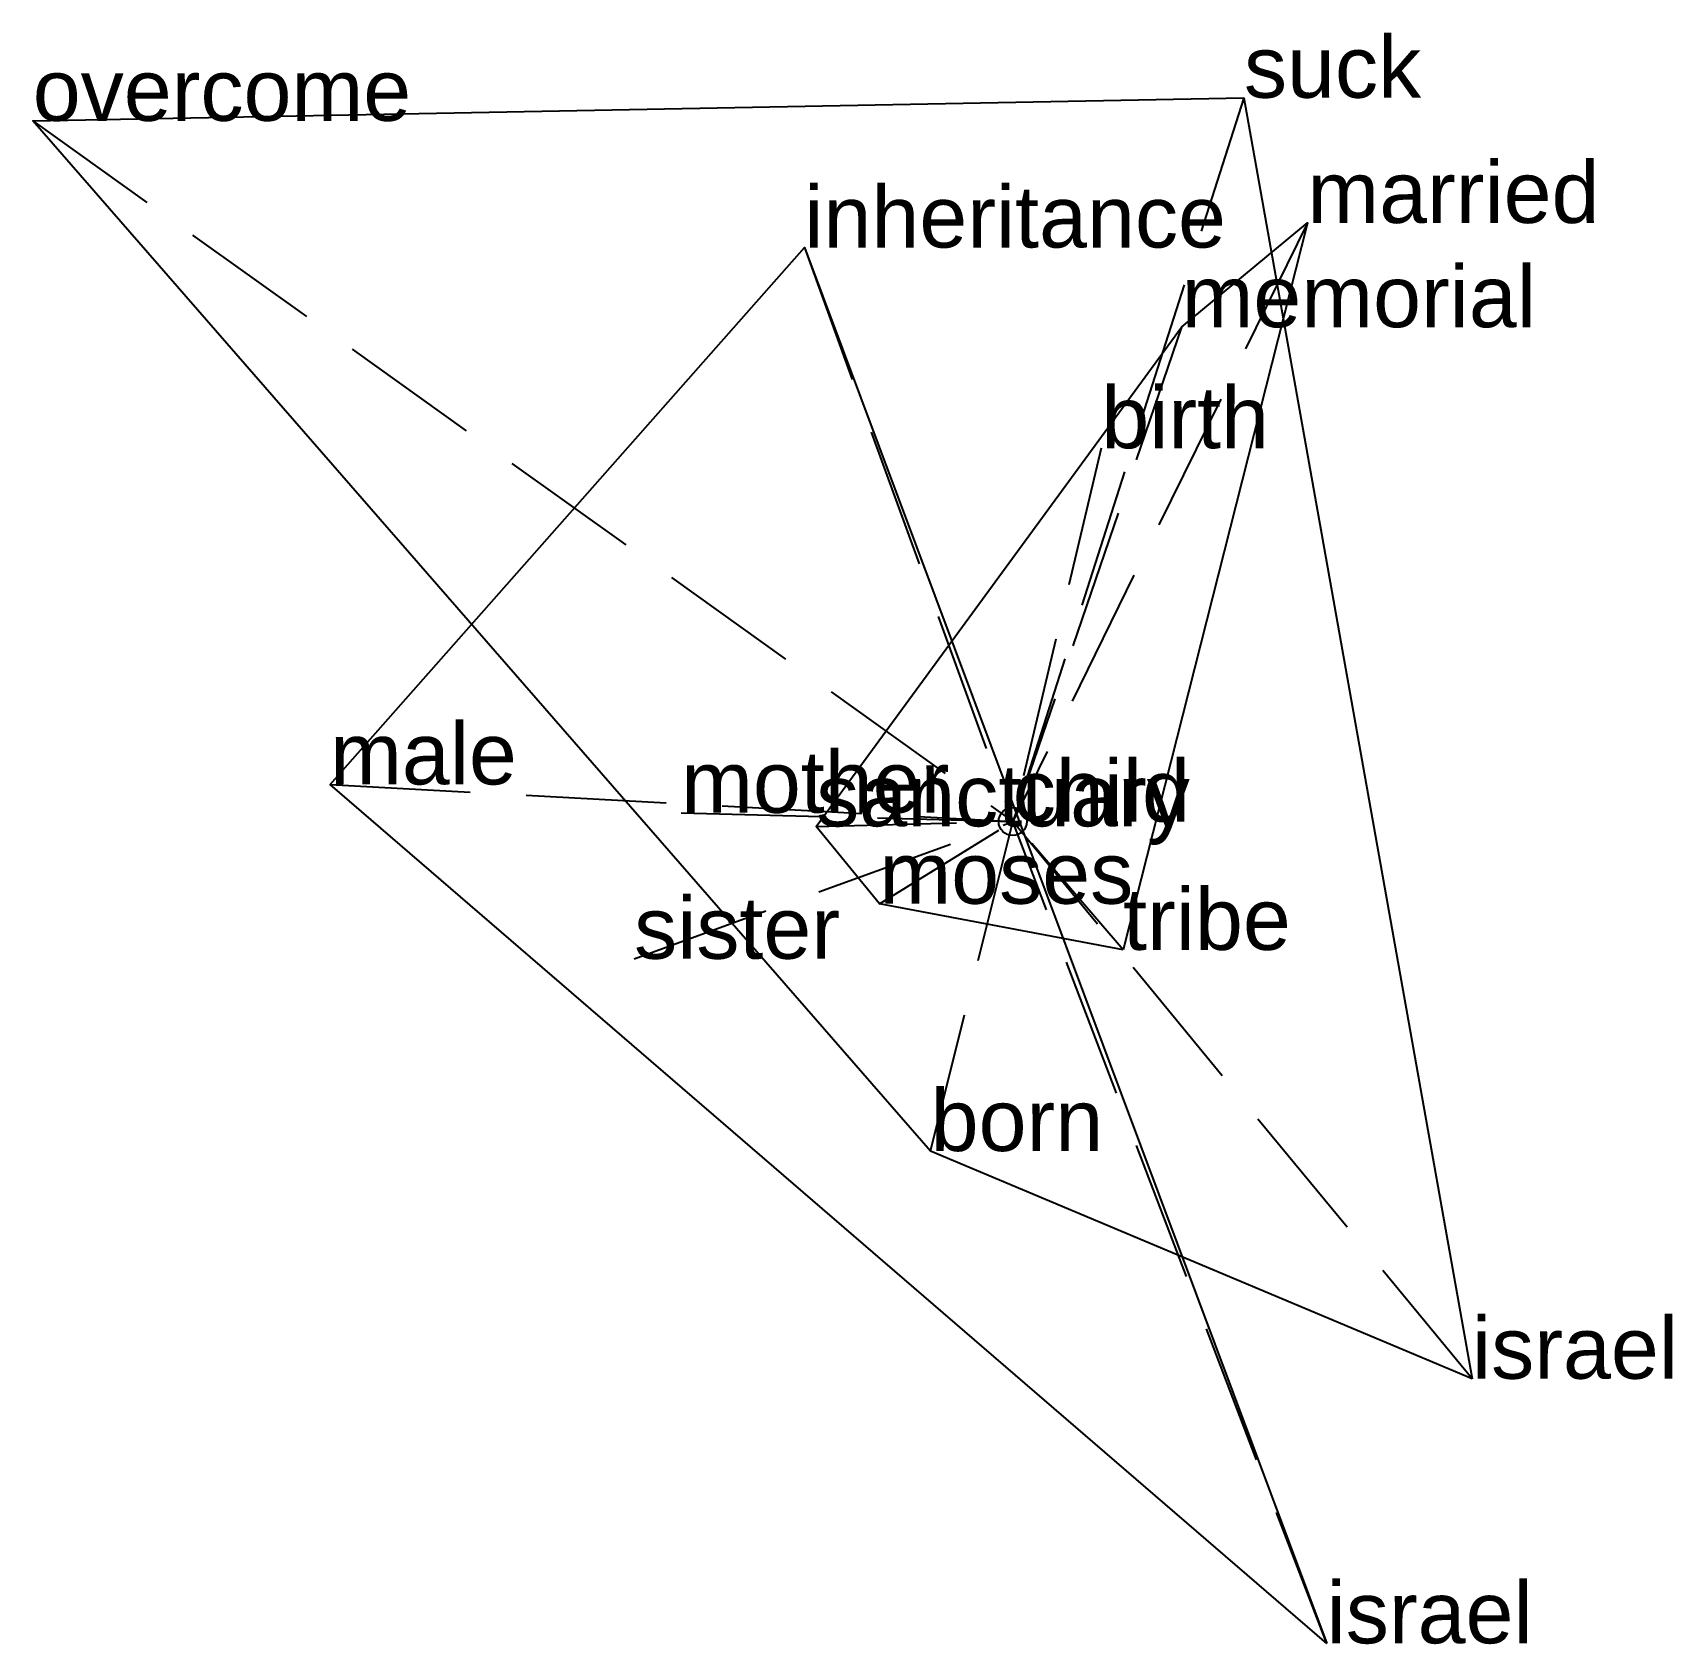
# Model space of a CAD drawing. Extents: x -1.75 to 1.18, y -1.47 to 1.41.
import ezdxf

# ---------------------------------------------------------------- set-up
doc = ezdxf.new("R2010")
doc.units = 0
doc.linetypes.add('DASHED2', pattern=[0.3, 0.25, -0.05])
for name, color, linetype in [('TEXT_nt', 1, 'CONTINUOUS'), ('TEXT_ot', 1, 'CONTINUOUS'), ('TEXT_q', 1, 'CONTINUOUS')]:
    doc.layers.add(name, color=color, linetype=linetype)
doc.styles.get("Standard").update_dxf_attribs({"font": 'arial.ttf'})

# ---------------------------------------------------------------- blocks, each defined once
blk = doc.blocks.new('ot-child')
at = {"layer": 'LINES_ot', "linetype": 'DASHED2'}
for p in [(0.5253, 1.0673), (0.301, 0.8814), (-0.3504, -0.0085), (-0.2377, -0.1465), (0, 0), (0.1969, -0.2288)]:
    blk.add_line(p, (0, 0), dxfattribs=at)
at = {"layer": 'ORIGIN_ot'}
blk.add_circle((0, 0), 0.025, dxfattribs=at)
at = {"layer": 'TEXT_ot'}
for s, p in [('married', (0.5253, 1.0673)), ('memorial', (0.301, 0.8814)), ('sanctuary', (-0.3504, -0.0085)), ('child', (0, 0)), ('moses', (-0.2377, -0.1465)), ('tribe', (0.1969, -0.2288))]:
    blk.add_text(s, height=0.11, dxfattribs=at).set_placement(p)
blk = doc.blocks.new('nt-child')
at = {"layer": 'LINES_nt', "linetype": 'DASHED2'}
for p in [(0.4122, 1.2906), (-1.747, 1.2494), (0.1579, 0.6656), (-0.1463, -0.5874), (0, 0), (0.8188, -0.9934)]:
    blk.add_line(p, (0, 0), dxfattribs=at)
at = {"layer": 'ORIGIN_nt'}
blk.add_circle((0, 0), 0.025, dxfattribs=at)
at = {"layer": 'TEXT_nt'}
for s, p in [('suck', (0.4122, 1.2906)), ('overcome', (-1.747, 1.2494)), ('birth', (0.1579, 0.6656)), ('child', (0, 0)), ('born', (-0.1463, -0.5874)), ('israel', (0.8188, -0.9934))]:
    blk.add_text(s, height=0.11, dxfattribs=at).set_placement(p)
blk = doc.blocks.new('q-child')
at = {"layer": 'LINES_q', "linetype": 'DASHED2'}
for p in [(-0.3715, 1.0235), (-1.217, 0.0662), (-0.675, -0.2446), (-0.5912, 0.0157), (0, 0), (0.5597, -1.4652)]:
    blk.add_line(p, (0, 0), dxfattribs=at)
at = {"layer": 'ORIGIN_q'}
blk.add_circle((0, 0), 0.025, dxfattribs=at)
at = {"layer": 'TEXT_q'}
for s, p in [('inheritance', (-0.3715, 1.0235)), ('male', (-1.217, 0.0662)), ('mother', (-0.5912, 0.0157)), ('child', (0, 0)), ('sister', (-0.675, -0.2446)), ('israel', (0.5597, -1.4652))]:
    blk.add_text(s, height=0.11, dxfattribs=at).set_placement(p)

msp = doc.modelspace()

# ---------------------------------------------------------------- linework, layer by layer
at = {"layer": 'OUTLINE_nt', "linetype": 'CONTINUOUS'}
msp.add_polyline3d([(0.8188, -0.9934, 0), (-0.1463, -0.5874, 0), (-1.747, 1.2494, 0), (0.4122, 1.2906, 0), (0.8188, -0.9934, 0)], close=True, dxfattribs=at)
at = {"layer": 'OUTLINE_ot', "linetype": 'CONTINUOUS'}
msp.add_polyline3d([(0.1969, -0.2288, 0), (-0.2377, -0.1465, 0), (-0.3504, -0.0085, 0), (0.301, 0.8814, 0), (0.5253, 1.0673, 0), (0.1969, -0.2288, 0)], close=True, dxfattribs=at)
at = {"layer": 'OUTLINE_q', "linetype": 'CONTINUOUS'}
msp.add_polyline3d([(0.5597, -1.4652, 0), (-1.217, 0.0662, 0), (-0.3715, 1.0235, 0), (0.5597, -1.4652, 0)], close=True, dxfattribs=at)

# ---------------------------------------------------------------- block references
for name in ['nt-child', 'ot-child', 'q-child']:
    msp.add_blockref(name, (0, 0))

doc.saveas('drawing.dxf')
